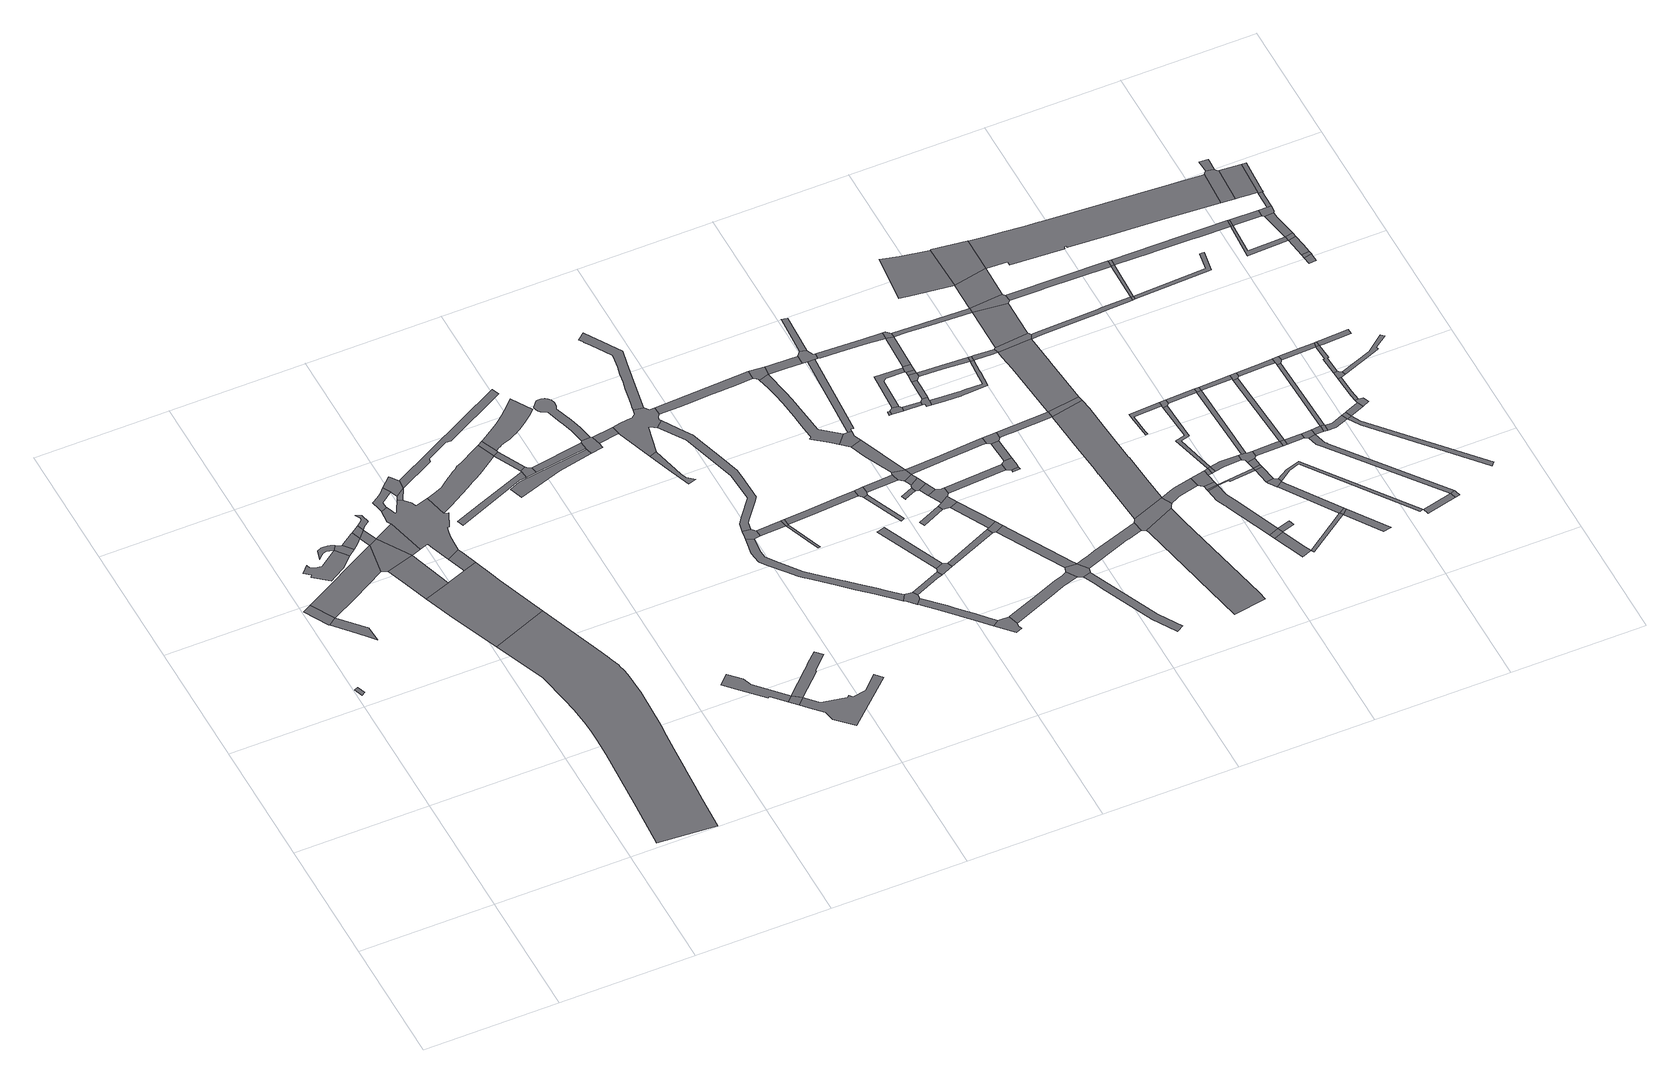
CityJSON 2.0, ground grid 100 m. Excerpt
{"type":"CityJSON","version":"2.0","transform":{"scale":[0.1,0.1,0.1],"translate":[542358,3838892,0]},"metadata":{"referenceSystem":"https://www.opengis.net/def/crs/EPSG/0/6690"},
"CityObjects":{
"road1":{"type":"Road","geometry":[{"type":"MultiSurface","lod":"1","boundaries":[[[0,1,2,3]]]}]},
"road2":{"type":"Road","geometry":[{"type":"MultiSurface","lod":"1","boundaries":[[[4,5,6,7,8]]]}]},
"road3":{"type":"Road","attributes":{"RoadStructureAttribute.sectionType":"1"},"geometry":[{"type":"MultiSurface","lod":"1","boundaries":[[[9,10,11,12,13,8,7]]]}]},
"road4":{"type":"Road","attributes":{"RoadStructureAttribute.sectionType":"1"},"geometry":[{"type":"MultiSurface","lod":"1","boundaries":[[[14,4,8,15,16,17]]]}]},
"road5":{"type":"Road","geometry":[{"type":"MultiSurface","lod":"1","boundaries":[[[18,19,20,21,22,23,24,25,26,27,28,29,30]]]}]},
"road6":{"type":"Road","geometry":[{"type":"MultiSurface","lod":"1","boundaries":[[[31,32,33,34,35,36,37,38,39,40,18,41]]]}]},
"road7":{"type":"Road","geometry":[{"type":"MultiSurface","lod":"1","boundaries":[[[42,41,18,30,43,44]]]}]},
"road8":{"type":"Road","geometry":[{"type":"MultiSurface","lod":"1","boundaries":[[[45,46,44,43,47,48,49]]]}]},
"road9":{"type":"Road","geometry":[{"type":"MultiSurface","lod":"1","boundaries":[[[50,45,49,51]]]}]},
"road10":{"type":"Road","attributes":{"function":"1","RoadStructureAttribute.sectionType":"7"},"geometry":[{"type":"MultiSurface","lod":"1","boundaries":[[[52,51,49,14,53]]]}]},
"road11":{"type":"Road","attributes":{"function":"1"},"geometry":[{"type":"MultiSurface","lod":"1","boundaries":[[[54,55,56,57,58]]]}]},
"road12":{"type":"Road","geometry":[{"type":"MultiSurface","lod":"1","boundaries":[[[59,60,61,62,63,64,65,66,67,68,69,70,71,72,73,74,75,76,77,78,79,80,81,82,83,84,85,86,87,88,89,90,91]]]}]},
"road13":{"type":"Road","geometry":[{"type":"MultiSurface","lod":"1","boundaries":[[[53,14,17,55,54]]]}]},
"road14":{"type":"Road","geometry":[{"type":"MultiSurface","lod":"1","boundaries":[[[92,93,94,95,96,97,98,99,50,51]]]}]},
"road15":{"type":"Road","attributes":{"RoadStructureAttribute.sectionType":"1"},"geometry":[{"type":"MultiSurface","lod":"1","boundaries":[[[100,101,102,103,53,54,104]]]}]},
"road16":{"type":"Road","geometry":[{"type":"MultiSurface","lod":"1","boundaries":[[[105,106,107,108,58,57,109,110,79,78]]]}]},
"road17":{"type":"Road","attributes":{"RoadStructureAttribute.sectionType":"1"},"geometry":[{"type":"MultiSurface","lod":"1","boundaries":[[[111,112,113,114,115,116,117,118,119,120,121,122]]]}]},
"road18":{"type":"Road","geometry":[{"type":"MultiSurface","lod":"1","boundaries":[[[123,124,125,126,108,107]]]}]},
"road19":{"type":"Road","geometry":[{"type":"MultiSurface","lod":"1","boundaries":[[[127,128,129,130,131,132,133,118,117,134,135,136,137,100,104,138,139,140,125,124,141,142,143,144,145,146,147,148,149,150,151,152,153,154]]]}]},
"road20":{"type":"Road","geometry":[{"type":"MultiSurface","lod":"1","boundaries":[[[155,156,157,127,154]]]}]},
"road21":{"type":"Road","geometry":[{"type":"MultiSurface","lod":"1","boundaries":[[[158,159,160,111,122,161,157,156,162]]]}]},
"road22":{"type":"Road","attributes":{"function":"1"},"geometry":[{"type":"MultiSurface","lod":"1","boundaries":[[[163,164,165,166,167,168,169,170,171,172,173,174,175,176,177,151,150,178,179,180,181,182,183,184,185,186,187,188,189]]]}]},
"road23":{"type":"Road","attributes":{"RoadStructureAttribute.sectionType":"1"},"geometry":[{"type":"MultiSurface","lod":"1","boundaries":[[[190,191,192,193,194,195,196]]]}]},
"road24":{"type":"Road","geometry":[{"type":"MultiSurface","lod":"1","boundaries":[[[197,198,199,200,201,202,203,204,205]]]}]},
"road25":{"type":"Road","attributes":{"RoadStructureAttribute.sectionType":"1"},"geometry":[{"type":"MultiSurface","lod":"1","boundaries":[[[206,162,156,207,208,209,210,211]]]}]},
"road26":{"type":"Road","geometry":[{"type":"MultiSurface","lod":"1","boundaries":[[[205,204,212,213]]]}]},
"road27":{"type":"Road","geometry":[{"type":"MultiSurface","lod":"1","boundaries":[[[214,163,189,215,216]]]}]},
"road28":{"type":"Road","attributes":{"RoadStructureAttribute.sectionType":"1"},"geometry":[{"type":"MultiSurface","lod":"1","boundaries":[[[215,189,217,218]]]}]},
"road29":{"type":"Road","geometry":[{"type":"MultiSurface","lod":"1","boundaries":[[[219,220,218,217,190,196,221,222]]]}]},
"road30":{"type":"Road","geometry":[{"type":"MultiSurface","lod":"1","boundaries":[[[223,224,225,226,227,228]]]}]},
"road31":{"type":"Road","geometry":[{"type":"MultiSurface","lod":"1","boundaries":[[[229,230,231,232,233,234,235,236,205,213]]]}]},
"road32":{"type":"Road","geometry":[{"type":"MultiSurface","lod":"1","boundaries":[[[237,238,239,240,241,242,243,244,245,246,247,248,249,250,251,213,212]]]}]},
"road33":{"type":"Road","geometry":[{"type":"MultiSurface","lod":"1","boundaries":[[[252,253,254,255,256,257,258,259,214,216,260,261,262,263,264,265,266,267,268,269,270,271,272,273,274,275,276,277]]]}]},
"road34":{"type":"Road","attributes":{"RoadStructureAttribute.sectionType":"1"},"geometry":[{"type":"MultiSurface","lod":"1","boundaries":[[[278,222,221,279]]]}]},
"road35":{"type":"Road","geometry":[{"type":"MultiSurface","lod":"1","boundaries":[[[280,281,278,279,223,228,282,283,284]]]}]},
"road36":{"type":"Road","attributes":{"RoadStructureAttribute.sectionType":"1"},"geometry":[{"type":"MultiSurface","lod":"1","boundaries":[[[285,286,287,288,289,290,291,292,293,294,295,296,297,298,299,300,301,302,303,304,305,281,280]]]}]},
"road37":{"type":"Road","attributes":{"RoadStructureAttribute.sectionType":"1"},"geometry":[{"type":"MultiSurface","lod":"1","boundaries":[[[306,284,283,307]]]}]},
"road38":{"type":"Road","geometry":[{"type":"MultiSurface","lod":"1","boundaries":[[[308,309,310,311,312,313,314,315]]]}]},
"road39":{"type":"Road","attributes":{"RoadStructureAttribute.sectionType":"1"},"geometry":[{"type":"MultiSurface","lod":"1","boundaries":[[[316,317,318,319,320,321,322]]]}]},
"road40":{"type":"Road","geometry":[{"type":"MultiSurface","lod":"1","boundaries":[[[323,324,325,326,327,328,306,307,322,321,329,330,331,332,333,334,335,336,337,338,339,340,341,342]]]}]},
"road41":{"type":"Road","attributes":{"RoadStructureAttribute.sectionType":"1"},"geometry":[{"type":"MultiSurface","lod":"1","boundaries":[[[343,314,313,344,345]]]}]},
"road42":{"type":"Road","attributes":{"RoadStructureAttribute.sectionType":"1"},"geometry":[{"type":"MultiSurface","lod":"1","boundaries":[[[311,346,347,348,349,350,351,352,353,354,355,356,357,358,359,360,361,362,363,364,365,366,367,368,312]]]}]},
"road43":{"type":"Road","attributes":{"RoadStructureAttribute.sectionType":"1"},"geometry":[{"type":"MultiSurface","lod":"1","boundaries":[[[369,370,371,372,373,374,375,376,377,378,332,331,379,380,381,382,383,384,308,315]]]}]},
"road44":{"type":"Road","geometry":[{"type":"MultiSurface","lod":"1","boundaries":[[[385,343,345,386,387]]]}]},
"road45":{"type":"Road","attributes":{"RoadStructureAttribute.sectionType":"1"},"geometry":[{"type":"MultiSurface","lod":"1","boundaries":[[[388,389,390,391,387,386]]]}]},
"road46":{"type":"Road","attributes":{"RoadStructureAttribute.sectionType":"1"},"geometry":[{"type":"MultiSurface","lod":"1","boundaries":[[[392,393,394,395,396,397,398,399,400,401,402,403,404,405,406,407,408,409,410,411,412,413,414,323,342]]]}]},
"road47":{"type":"Road","geometry":[{"type":"MultiSurface","lod":"1","boundaries":[[[357,356,415,416,417,418,419]]]}]},
"road48":{"type":"Road","attributes":{"RoadStructureAttribute.sectionType":"1"},"geometry":[{"type":"MultiSurface","lod":"1","boundaries":[[[420,421,422,385,387,423,424,425,426]]]}]},
"road49":{"type":"Road","attributes":{"RoadStructureAttribute.sectionType":"1"},"geometry":[{"type":"MultiSurface","lod":"1","boundaries":[[[427,428,429,430,431,417,416,432,433,434,435,436,437,438]]]}]},
"road50":{"type":"Road","attributes":{"RoadStructureAttribute.sectionType":"1"},"geometry":[{"type":"MultiSurface","lod":"1","boundaries":[[[439,419,418,440,441]]]}]},
"road51":{"type":"Road","attributes":{"RoadStructureAttribute.sectionType":"1"},"geometry":[{"type":"MultiSurface","lod":"1","boundaries":[[[442,443,444,445,338,337,446,447,448,449,450,451,452,453,454]]]}]},
"road52":{"type":"Road","geometry":[{"type":"MultiSurface","lod":"1","boundaries":[[[455,438,437,456,457,458,459,460]]]}]},
"road53":{"type":"Road","attributes":{"RoadStructureAttribute.sectionType":"1"},"geometry":[{"type":"MultiSurface","lod":"1","boundaries":[[[461,462,463,464,465,466]]]}]},
"road54":{"type":"Road","geometry":[{"type":"MultiSurface","lod":"1","boundaries":[[[466,465,467,439,441,468,469]]]}]},
"road55":{"type":"Road","geometry":[{"type":"MultiSurface","lod":"1","boundaries":[[[470,420,426,471,472,473,474,475,476]]]}]},
"road56":{"type":"Road","attributes":{"RoadStructureAttribute.sectionType":"1"},"geometry":[{"type":"MultiSurface","lod":"1","boundaries":[[[477,478,479,480,474,473]]]}]},
"road57":{"type":"Road","attributes":{"RoadStructureAttribute.sectionType":"1"},"geometry":[{"type":"MultiSurface","lod":"1","boundaries":[[[481,482,470,476,483,484,485]]]}]},
"road58":{"type":"Road","attributes":{"RoadStructureAttribute.sectionType":"1"},"geometry":[{"type":"MultiSurface","lod":"1","boundaries":[[[486,469,468,487]]]}]},
"road59":{"type":"Road","geometry":[{"type":"MultiSurface","lod":"1","boundaries":[[[488,489,490,491]]]}]},
"road60":{"type":"Road","attributes":{"RoadStructureAttribute.sectionType":"1"},"geometry":[{"type":"MultiSurface","lod":"1","boundaries":[[[492,493,494,495,496,497,498,499,500,501,502,503,504,505,506,507,508,509,510]]]}]},
"road61":{"type":"Road","geometry":[{"type":"MultiSurface","lod":"1","boundaries":[[[511,512,513,514,515,516,517]]]}]},
"road62":{"type":"Road","geometry":[{"type":"MultiSurface","lod":"1","boundaries":[[[518,442,454,519,520,497,496,521]]]}]},
"road63":{"type":"Road","attributes":{"RoadStructureAttribute.sectionType":"1"},"geometry":[{"type":"MultiSurface","lod":"1","boundaries":[[[522,523,524,525,526,527,528,460,459,529,530,531,532]]]}]},
"road64":{"type":"Road","geometry":[{"type":"MultiSurface","lod":"1","boundaries":[[[533,510,509,534,535,536,537,538,539]]]}]},
"road65":{"type":"Road","attributes":{"RoadStructureAttribute.sectionType":"1"},"geometry":[{"type":"MultiSurface","lod":"1","boundaries":[[[535,534,540,541,542]]]}]},
"road66":{"type":"Road","geometry":[{"type":"MultiSurface","lod":"1","boundaries":[[[541,543,481,485,544,545,546,547,542]]]}]},
"road67":{"type":"Road","attributes":{"RoadStructureAttribute.sectionType":"1"},"geometry":[{"type":"MultiSurface","lod":"1","boundaries":[[[547,546,548,549]]]}]},
"road68":{"type":"Road","geometry":[{"type":"MultiSurface","lod":"1","boundaries":[[[549,548,550,511,517,551,552,553,554]]]}]},
"road69":{"type":"Road","attributes":{"RoadStructureAttribute.sectionType":"1"},"geometry":[{"type":"MultiSurface","lod":"1","boundaries":[[[554,553,555,556]]]}]},
"road70":{"type":"Road","geometry":[{"type":"MultiSurface","lod":"1","boundaries":[[[557,558,488,491,559,560]]]}]},
"road71":{"type":"Road","geometry":[{"type":"MultiSurface","lod":"1","boundaries":[[[561,556,555,562,558,557,563,564,565,566]]]}]},
"road72":{"type":"Road","attributes":{"RoadStructureAttribute.sectionType":"1"},"geometry":[{"type":"MultiSurface","lod":"1","boundaries":[[[567,568,521,496,569,570,571]]]}]},
"road73":{"type":"Road","attributes":{"RoadStructureAttribute.sectionType":"1"},"geometry":[{"type":"MultiSurface","lod":"1","boundaries":[[[560,559,572,573]]]}]},
"road74":{"type":"Road","geometry":[{"type":"MultiSurface","lod":"1","boundaries":[[[573,572,486,487,574,575]]]}]},
"road75":{"type":"Road","attributes":{"RoadStructureAttribute.sectionType":"1"},"geometry":[{"type":"MultiSurface","lod":"1","boundaries":[[[576,577,578,539,538,579,580,581,582,583]]]}]},
"road76":{"type":"Road","attributes":{"RoadStructureAttribute.sectionType":"1"},"geometry":[{"type":"MultiSurface","lod":"1","boundaries":[[[584,585,586,575,574,587,588,589]]]}]},
"road77":{"type":"Road","geometry":[{"type":"MultiSurface","lod":"1","boundaries":[[[590,571,570,591,576,583,592,593,594,595,596,597]]]}]},
"road78":{"type":"Road","geometry":[{"type":"MultiSurface","lod":"1","boundaries":[[[588,598,522,532,599,600,601,602,603,604,589]]]}]},
"road79":{"type":"Road","geometry":[{"type":"MultiSurface","lod":"1","boundaries":[[[605,606,607,608]]]}]},
"road80":{"type":"Road","attributes":{"RoadStructureAttribute.sectionType":"1"},"geometry":[{"type":"MultiSurface","lod":"1","boundaries":[[[609,610,611,612,590,597]]]}]},
"road81":{"type":"Road","attributes":{"RoadStructureAttribute.sectionType":"1"},"geometry":[{"type":"MultiSurface","lod":"1","boundaries":[[[613,614,615,616,617,542,547,618,619,620,621,622]]]}]},
"road82":{"type":"Road","attributes":{"RoadStructureAttribute.sectionType":"1"},"geometry":[{"type":"MultiSurface","lod":"1","boundaries":[[[623,566,565,624]]]}]},
"road83":{"type":"Road","attributes":{"RoadStructureAttribute.sectionType":"1"},"geometry":[{"type":"MultiSurface","lod":"1","boundaries":[[[625,626,600,599,627,628,629,630,631,632]]]}]},
"road84":{"type":"Road","geometry":[{"type":"MultiSurface","lod":"1","boundaries":[[[633,608,607,634,635,636]]]}]},
"road85":{"type":"Road","attributes":{"RoadStructureAttribute.sectionType":"1"},"geometry":[{"type":"MultiSurface","lod":"1","boundaries":[[[635,634,637,638]]]}]},
"road86":{"type":"Road","attributes":{"RoadStructureAttribute.sectionType":"1"},"geometry":[{"type":"MultiSurface","lod":"1","boundaries":[[[639,633,636,640,641,642,643]]]}]},
"road87":{"type":"Road","attributes":{"RoadStructureAttribute.sectionType":"1"},"geometry":[{"type":"MultiSurface","lod":"1","boundaries":[[[644,645,593,592,646,647,648,649,650,651]]]}]},
"road88":{"type":"Road","geometry":[{"type":"MultiSurface","lod":"1","boundaries":[[[652,638,637,653,654,655,656,657,658]]]}]},
"road89":{"type":"Road","attributes":{"RoadStructureAttribute.sectionType":"1"},"geometry":[{"type":"MultiSurface","lod":"1","boundaries":[[[659,660,661,662,589,604,663,664,665,666,667,668]]]}]},
"road90":{"type":"Road","geometry":[{"type":"MultiSurface","lod":"1","boundaries":[[[669,670,671,623,624,672,673,674]]]}]},
"road91":{"type":"Road","geometry":[{"type":"MultiSurface","lod":"1","boundaries":[[[675,676,674,673]]]}]},
"road92":{"type":"Road","attributes":{"RoadStructureAttribute.sectionType":"1"},"geometry":[{"type":"MultiSurface","lod":"1","boundaries":[[[677,678,652,658,679,680,681]]]}]},
"road93":{"type":"Road","attributes":{"RoadStructureAttribute.sectionType":"1"},"geometry":[{"type":"MultiSurface","lod":"1","boundaries":[[[682,683,671,670]]]}]},
"road94":{"type":"Road","geometry":[{"type":"MultiSurface","lod":"1","boundaries":[[[684,677,681,685,686,687,688]]]}]},
"road95":{"type":"Road","geometry":[{"type":"MultiSurface","lod":"1","boundaries":[[[689,690,613,622,683,682,691]]]}]},
"road96":{"type":"Road","attributes":{"RoadStructureAttribute.sectionType":"1"},"geometry":[{"type":"MultiSurface","lod":"1","boundaries":[[[692,684,688,693]]]}]},
"road97":{"type":"Road","geometry":[{"type":"MultiSurface","lod":"1","boundaries":[[[694,643,642,692,693,695,696]]]}]},
"road98":{"type":"Road","attributes":{"RoadStructureAttribute.sectionType":"1"},"geometry":[{"type":"MultiSurface","lod":"1","boundaries":[[[650,697,694,696,698]]]}]},
"road99":{"type":"Road","geometry":[{"type":"MultiSurface","lod":"1","boundaries":[[[699,651,650,698,700,701]]]}]},
"road100":{"type":"Road","attributes":{"RoadStructureAttribute.sectionType":"1"},"geometry":[{"type":"MultiSurface","lod":"1","boundaries":[[[702,703,704,705,706,707,708,709,657,656,710,711,712,713,714,715,716,717,718]]]}]},
"road101":{"type":"Road","attributes":{"RoadStructureAttribute.sectionType":"1"},"geometry":[{"type":"MultiSurface","lod":"1","boundaries":[[[719,720,688,687,721,722,702,723]]]}]},
"road102":{"type":"Road","attributes":{"RoadStructureAttribute.sectionType":"1"},"geometry":[{"type":"MultiSurface","lod":"1","boundaries":[[[724,725,689,691,726,727,728,729,730,731]]]}]},
"road103":{"type":"Road","attributes":{"RoadStructureAttribute.sectionType":"1"},"geometry":[{"type":"MultiSurface","lod":"1","boundaries":[[[732,733,734,735,736,737,738,739,740,741]]]}]},
"road104":{"type":"Road","geometry":[{"type":"MultiSurface","lod":"1","boundaries":[[[742,743,744,659,668,745,735,734,746,747]]]}]},
"road105":{"type":"Road","geometry":[{"type":"MultiSurface","lod":"1","boundaries":[[[723,702,718,748]]]}]},
"road106":{"type":"Road","attributes":{"RoadStructureAttribute.sectionType":"1"},"geometry":[{"type":"MultiSurface","lod":"1","boundaries":[[[749,750,701,700,751,752,753,754,755,756,757]]]}]},
"road107":{"type":"Road","attributes":{"RoadStructureAttribute.sectionType":"1"},"geometry":[{"type":"MultiSurface","lod":"1","boundaries":[[[758,759,760,761,762,763,764,765,766,731,767,768,769,770,743,742]]]}]},
"road108":{"type":"Road","attributes":{"RoadStructureAttribute.sectionType":"1"},"geometry":[{"type":"MultiSurface","lod":"1","boundaries":[[[771,772,748,718,773,774,775,776,777,778]]]}]},
"road109":{"type":"Road","geometry":[{"type":"MultiSurface","lod":"1","boundaries":[[[779,724,731,766]]]}]},
"road110":{"type":"Road","attributes":{"RoadStructureAttribute.sectionType":"1"},"geometry":[{"type":"MultiSurface","lod":"1","boundaries":[[[780,781,782,742,747,783,784,785,786,787]]]}]},
"road111":{"type":"Road","attributes":{"RoadStructureAttribute.sectionType":"1"},"geometry":[{"type":"MultiSurface","lod":"1","boundaries":[[[788,789,790,791,777,792,793,794,724,779]]]}]},
"road112":{"type":"Road","attributes":{"function":"1","RoadStructureAttribute.sectionType":"1"},"geometry":[{"type":"MultiSurface","lod":"1","boundaries":[[[795,796,797,798,799,800]]]}]},
"road113":{"type":"Road","geometry":[{"type":"MultiSurface","lod":"1","boundaries":[[[801,802,803,804,805,778,777,791,806]]]}]},
"road114":{"type":"Road","attributes":{"RoadStructureAttribute.sectionType":"1"},"geometry":[{"type":"MultiSurface","lod":"1","boundaries":[[[756,807,808,809,803,802,810,811,812]]]}]},
"road115":{"type":"Road","geometry":[{"type":"MultiSurface","lod":"1","boundaries":[[[813,814,815,816]]]}]},
"road116":{"type":"Road","geometry":[{"type":"MultiSurface","lod":"1","boundaries":[[[817,780,787,818,819,820,821]]]}]},
"road117":{"type":"Road","attributes":{"RoadStructureAttribute.sectionType":"1"},"geometry":[{"type":"MultiSurface","lod":"1","boundaries":[[[822,819,818,823,814,813]]]}]},
"road118":{"type":"Road","attributes":{"RoadStructureAttribute.sectionType":"1"},"geometry":[{"type":"MultiSurface","lod":"1","boundaries":[[[824,825,826,827,828,829,816,815,830,831,832,833,834,835]]]}]},
"road119":{"type":"Road","geometry":[{"type":"MultiSurface","lod":"1","boundaries":[[[835,834,836,837]]]}]},
"road120":{"type":"Road","geometry":[{"type":"MultiSurface","lod":"1","boundaries":[[[838,757,756,812,839,840]]]}]},
"road121":{"type":"Road","attributes":{"RoadStructureAttribute.sectionType":"1"},"geometry":[{"type":"MultiSurface","lod":"1","boundaries":[[[841,842,843,837,836,844,845,846,847]]]}]},
"road122":{"type":"Road","attributes":{"RoadStructureAttribute.sectionType":"1"},"geometry":[{"type":"MultiSurface","lod":"1","boundaries":[[[848,799,757,838]]]}]},
"road123":{"type":"Road","attributes":{"RoadStructureAttribute.sectionType":"1"},"geometry":[{"type":"MultiSurface","lod":"1","boundaries":[[[849,850,817,821,851,852]]]}]},
"road124":{"type":"Road","geometry":[{"type":"MultiSurface","lod":"1","boundaries":[[[853,849,852,854]]]}]},
"road125":{"type":"Road","geometry":[{"type":"MultiSurface","lod":"1","boundaries":[[[855,856,835,837]]]}]},
"road126":{"type":"Road","attributes":{"RoadStructureAttribute.sectionType":"1"},"geometry":[{"type":"MultiSurface","lod":"1","boundaries":[[[857,858,859,860,861,862,863,864,865]]]}]},
"road127":{"type":"Road","geometry":[{"type":"MultiSurface","lod":"1","boundaries":[[[866,867,800,799,848,868]]]}]},
"road128":{"type":"Road","attributes":{"RoadStructureAttribute.sectionType":"1"},"geometry":[{"type":"MultiSurface","lod":"1","boundaries":[[[869,870,871,872,873,874,849,853]]]}]},
"road129":{"type":"Road","attributes":{"RoadStructureAttribute.sectionType":"1"},"geometry":[{"type":"MultiSurface","lod":"1","boundaries":[[[875,813,816,876,877,878]]]}]},
"road130":{"type":"Road","attributes":{"RoadStructureAttribute.sectionType":"1"},"geometry":[{"type":"MultiSurface","lod":"1","boundaries":[[[879,853,854,880,881,882]]]}]},
"road131":{"type":"Road","geometry":[{"type":"MultiSurface","lod":"1","boundaries":[[[883,857,865,884,885,872,871,886,887,888]]]}]},
"road132":{"type":"Road","attributes":{"RoadStructureAttribute.sectionType":"1"},"geometry":[{"type":"MultiSurface","lod":"1","boundaries":[[[889,847,890,891]]]}]},
"road133":{"type":"Road","attributes":{"RoadStructureAttribute.sectionType":"1"},"geometry":[{"type":"MultiSurface","lod":"1","boundaries":[[[892,878,893,894,895]]]}]},
"road134":{"type":"Road","geometry":[{"type":"MultiSurface","lod":"1","boundaries":[[[896,895,894,897,898,899,900,901]]]}]},
"road135":{"type":"Road","geometry":[{"type":"MultiSurface","lod":"1","boundaries":[[[902,875,878,892]]]}]},
"road136":{"type":"Road","attributes":{"RoadStructureAttribute.sectionType":"1"},"geometry":[{"type":"MultiSurface","lod":"1","boundaries":[[[903,904,905,875,902]]]}]},
"road137":{"type":"Road","geometry":[{"type":"MultiSurface","lod":"1","boundaries":[[[906,882,881,907,904,903,908,909,910,911,912]]]}]},
"road138":{"type":"Road","attributes":{"RoadStructureAttribute.sectionType":"1"},"geometry":[{"type":"MultiSurface","lod":"1","boundaries":[[[913,914,915,916,806,791,917,918,919,920,921,922,923]]]}]},
"road139":{"type":"Road","attributes":{"RoadStructureAttribute.sectionType":"1"},"geometry":[{"type":"MultiSurface","lod":"1","boundaries":[[[924,883,888,925]]]}]},
"road140":{"type":"Road","attributes":{"RoadStructureAttribute.sectionType":"1"},"geometry":[{"type":"MultiSurface","lod":"1","boundaries":[[[926,927,928,899,898,929,930,889,931]]]}]},
"road141":{"type":"Road","attributes":{"RoadStructureAttribute.sectionType":"1"},"geometry":[{"type":"MultiSurface","lod":"1","boundaries":[[[932,925,912,911]]]}]},
"road142":{"type":"Road","geometry":[{"type":"MultiSurface","lod":"1","boundaries":[[[931,889,891,933]]]}]},
"road143":{"type":"Road","attributes":{"RoadStructureAttribute.sectionType":"1"},"geometry":[{"type":"MultiSurface","lod":"1","boundaries":[[[934,909,908,935,936]]]}]},
"road144":{"type":"Road","attributes":{"RoadStructureAttribute.sectionType":"1"},"geometry":[{"type":"MultiSurface","lod":"1","boundaries":[[[937,938,939,940,840,839,941,942,943,944,945,946]]]}]},
"road145":{"type":"Road","geometry":[{"type":"MultiSurface","lod":"1","boundaries":[[[947,924,925,932]]]}]},
"road146":{"type":"Road","attributes":{"RoadStructureAttribute.sectionType":"1"},"geometry":[{"type":"MultiSurface","lod":"1","boundaries":[[[933,891,948,949,950,951]]]}]},
"road147":{"type":"Road","geometry":[{"type":"MultiSurface","lod":"1","boundaries":[[[936,935,952,953]]]}]},
"road148":{"type":"Road","attributes":{"RoadStructureAttribute.sectionType":"1"},"geometry":[{"type":"MultiSurface","lod":"1","boundaries":[[[954,955,901,900,956,957,958,959]]]}]},
"road149":{"type":"Road","attributes":{"RoadStructureAttribute.sectionType":"1"},"geometry":[{"type":"MultiSurface","lod":"1","boundaries":[[[960,947,932,961]]]}]},
"road150":{"type":"Road","attributes":{"RoadStructureAttribute.sectionType":"1"},"geometry":[{"type":"MultiSurface","lod":"1","boundaries":[[[962,963,964,965,953,952,966]]]}]},
"road151":{"type":"Road","attributes":{"RoadStructureAttribute.sectionType":"1"},"geometry":[{"type":"MultiSurface","lod":"1","boundaries":[[[967,968,936,953]]]}]},
"road152":{"type":"Road","geometry":[{"type":"MultiSurface","lod":"1","boundaries":[[[913,923,969,970]]]}]},
"road153":{"type":"Road","geometry":[{"type":"MultiSurface","lod":"1","boundaries":[[[971,960,961,968,967,972,973,974]]]}]},
"road154":{"type":"Road","geometry":[{"type":"MultiSurface","lod":"1","boundaries":[[[975,976,962,966,977,978]]]}]},
"road155":{"type":"Road","attributes":{"RoadStructureAttribute.sectionType":"1"},"geometry":[{"type":"MultiSurface","lod":"1","boundaries":[[[979,945,913,970]]]}]},
"road156":{"type":"Road","attributes":{"RoadStructureAttribute.sectionType":"1"},"geometry":[{"type":"MultiSurface","lod":"1","boundaries":[[[980,975,978,981]]]}]},
"road157":{"type":"Road","geometry":[{"type":"MultiSurface","lod":"1","boundaries":[[[946,945,979,982]]]}]},
"road158":{"type":"Road","geometry":[{"type":"MultiSurface","lod":"1","boundaries":[[[980,981,983,984,985]]]}]},
"road159":{"type":"Road","attributes":{"RoadStructureAttribute.sectionType":"1"},"geometry":[{"type":"MultiSurface","lod":"1","boundaries":[[[986,987,971,974,988,989]]]}]},
"road160":{"type":"Road","attributes":{"RoadStructureAttribute.sectionType":"1"},"geometry":[{"type":"MultiSurface","lod":"1","boundaries":[[[990,991,992,978,977,993,994,995,996,997]]]}]},
"road161":{"type":"Road","attributes":{"RoadStructureAttribute.sectionType":"1"},"geometry":[{"type":"MultiSurface","lod":"1","boundaries":[[[998,999,980,985]]]}]},
"road162":{"type":"Road","attributes":{"RoadStructureAttribute.sectionType":"1"},"geometry":[{"type":"MultiSurface","lod":"1","boundaries":[[[1000,1001,984,983,1002,1003]]]}]},
"road163":{"type":"Road","attributes":{"RoadStructureAttribute.sectionType":"1"},"geometry":[{"type":"MultiSurface","lod":"1","boundaries":[[[996,1004,1005,1006,1007]]]}]},
"road164":{"type":"Road","geometry":[{"type":"MultiSurface","lod":"1","boundaries":[[[1008,1009,1010,1011,1012,1013,1014,1015,1016,868,848,1017,1018,1019,1020,1021,1022,1023,1024,1025,1026,1027,1028,1029]]]}]},
"road165":{"type":"Road","attributes":{"RoadStructureAttribute.sectionType":"1"},"geometry":[{"type":"MultiSurface","lod":"1","boundaries":[[[1030,1031,1032,1033,1034,1035,970,969]]]}]},
"road166":{"type":"Road","geometry":[{"type":"MultiSurface","lod":"1","boundaries":[[[1036,1000,1003,1037,1038]]]}]},
"road167":{"type":"Road","geometry":[{"type":"MultiSurface","lod":"1","boundaries":[[[1039,986,989,1040,999,998,1041,1042,1043]]]}]},
"road168":{"type":"Road","geometry":[{"type":"MultiSurface","lod":"1","boundaries":[[[997,996,1007,1044,1045]]]}]},
"road169":{"type":"Road","attributes":{"RoadStructureAttribute.sectionType":"1"},"geometry":[{"type":"MultiSurface","lod":"1","boundaries":[[[1046,1047,1048,1036,1038,1049,1050]]]}]},
"road170":{"type":"Road","attributes":{"RoadStructureAttribute.sectionType":"1"},"geometry":[{"type":"MultiSurface","lod":"1","boundaries":[[[1051,1052,1053,1054,1039,1043,1055,1056,1057,1058]]]}]},
"road171":{"type":"Road","geometry":[{"type":"MultiSurface","lod":"1","boundaries":[[[1059,1060,1046,1050,1061,1062]]]}]},
"road172":{"type":"Road","attributes":{"RoadStructureAttribute.sectionType":"1"},"geometry":[{"type":"MultiSurface","lod":"1","boundaries":[[[1063,1064,1065,1066,1067,1068,1060,1059]]]}]},
"road173":{"type":"Road","attributes":{"RoadStructureAttribute.sectionType":"1"},"geometry":[{"type":"MultiSurface","lod":"1","boundaries":[[[982,979,1069,1070,1071,1072,1073,1074,1075,1076]]]}]},
"road174":{"type":"Road","attributes":{"RoadStructureAttribute.sectionType":"1"},"geometry":[{"type":"MultiSurface","lod":"1","boundaries":[[[1077,1038,1037,1078,1079,1080,1081]]]}]},
"road175":{"type":"Road","geometry":[{"type":"MultiSurface","lod":"1","boundaries":[[[1082,1083,1084,1085,1066,1065,1086,1087]]]}]},
"road176":{"type":"Road","attributes":{"RoadStructureAttribute.sectionType":"1"},"geometry":[{"type":"MultiSurface","lod":"1","boundaries":[[[1088,1089,1090,1058,1091,1092,1085,1084]]]}]},
"road177":{"type":"Road","geometry":[{"type":"MultiSurface","lod":"1","boundaries":[[[1093,1051,1058,1090]]]}]},
"road178":{"type":"Road","attributes":{"RoadStructureAttribute.sectionType":"1"},"geometry":[{"type":"MultiSurface","lod":"1","boundaries":[[[1094,1095,1093,1090,1096,1097]]]}]},
"road179":{"type":"Road","attributes":{"RoadStructureAttribute.sectionType":"1"},"geometry":[{"type":"MultiSurface","lod":"1","boundaries":[[[1098,1099,1087,1086,1100,1101,1102,1103,1104,1105]]]}]},
"road180":{"type":"Road","geometry":[{"type":"MultiSurface","lod":"1","boundaries":[[[1076,1075,1106,1107]]]}]},
"road181":{"type":"Road","attributes":{"RoadStructureAttribute.sectionType":"1"},"geometry":[{"type":"MultiSurface","lod":"1","boundaries":[[[1075,1108,1109,1110,1111,1112,1113,1106]]]}]},
"road182":{"type":"Road","attributes":{"RoadStructureAttribute.sectionType":"1"},"geometry":[{"type":"MultiSurface","lod":"1","boundaries":[[[1107,1106,1114,1115,1116,1117]]]}]},
"road183":{"type":"Road","attributes":{"RoadStructureAttribute.sectionType":"1"},"geometry":[{"type":"MultiSurface","lod":"1","boundaries":[[[1118,1119,1120,1121,1122,1123,1124]]]}]},
"road184":{"type":"Road","geometry":[{"type":"MultiSurface","lod":"1","boundaries":[[[1125,1126,1029,1028,1127,1128,1129,1130]]]}]},
"road185":{"type":"Road","geometry":[{"type":"MultiSurface","lod":"1","boundaries":[[[1131,1132,1122,1121]]]}]},
"road186":{"type":"Road","attributes":{"RoadStructureAttribute.sectionType":"1"},"geometry":[{"type":"MultiSurface","lod":"1","boundaries":[[[1133,1134,1135,1132,1131]]]}]},
"road187":{"type":"Road","geometry":[{"type":"MultiSurface","lod":"1","boundaries":[[[1136,1112,1111,1135,1134]]]}]},
"road188":{"type":"Road","attributes":{"RoadStructureAttribute.sectionType":"1"},"geometry":[{"type":"MultiSurface","lod":"1","boundaries":[[[1137,1138,1139,1140,1112,1136]]]}]},
"road189":{"type":"Road","attributes":{"RoadStructureAttribute.sectionType":"1"},"geometry":[{"type":"MultiSurface","lod":"1","boundaries":[[[1141,1142,1143,1125,1130,1144,1145,1146]]]}]},
"road190":{"type":"Road","geometry":[{"type":"MultiSurface","lod":"1","boundaries":[[[1147,1117,1116,1139,1138,1148,1149,1150,1151]]]}]},
"road191":{"type":"Road","attributes":{"function":"1"},"geometry":[{"type":"MultiSurface","lod":"1","boundaries":[[[1152,1128,1127,1153,1154,1155,1156,1157]]]}]},
"road192":{"type":"Road","attributes":{"RoadStructureAttribute.sectionType":"1"},"geometry":[{"type":"MultiSurface","lod":"1","boundaries":[[[1158,1151,1150,1159]]]}]},
"road193":{"type":"Road","geometry":[{"type":"MultiSurface","lod":"1","boundaries":[[[1157,1156,1158,1159,1160,1161,1162,1163]]]}]}
},
"vertices":[
[60,2119,0],[38,2181,0],[9,2165,0],[32,2102,0],
[77,2993,0],[12,2958,0],[109,2779,0],[115,2773,0],[173,2816,0],
[217,2660,0],[294,2573,0],[343,2513,0],[335,2637,0],[254,2730,0],
[670,3316,0],[177,2818,0],[369,2919,0],[630,3064,0],
[437,3378,0],[303,3279,0],[255,3288,0],[233,3298,0],[220,3310,0],[212,3330,0],[160,3277,0],[206,3238,0],[192,3220,0],[301,3132,0],[337,3157,0],[424,3204,0],[508,3287,0],
[436,3428,0],[414,3432,0],[391,3435,0],[369,3434,0],[334,3419,0],[315,3344,0],[342,3372,0],[359,3384,0],[382,3390,0],[407,3387,0],[459,3415,0],
[492,3396,0],[559,3328,0],[504,3396,0],
[613,3468,0],[602,3462,0],[577,3343,0],[611,3373,0],[637,3403,0],
[672,3511,0],[690,3462,0],
[692,3455,0],[732,3350,0],
[883,3111,0],[678,3049,0],[732,2898,0],[796,2714,0],[990,2781,0],
[1666,401,0],[1674,538,0],[1676,568,0],[1677,596,0],[1688,766,0],[1696,899,0],[1700,960,0],[1704,1029,0],[1710,1143,0],[1712,1331,0],[1710,1437,0],[1704,1511,0],[1698,1563,0],[1690,1601,0],[1688,1615,0],[1666,1681,0],[1652,1719,0],[1635,1768,0],[1491,2163,0],[1448,2280,0],[1029,2114,0],[1184,1733,0],[1187,1714,0],[1226,1494,0],[1244,1376,0],[1260,1221,0],[1264,1143,0],[1265,1067,0],[1261,916,0],[1235,433,0],[1214,39,0],[1645,5,0],[1659,267,0],
[710,3484,0],[755,3518,0],[739,3587,0],[700,3603,0],[717,3578,0],[720,3565,0],[718,3553,0],[708,3538,0],
[880,3431,0],[861,3421,0],[817,3397,0],[741,3355,0],[955,3137,0],
[1310,2657,0],[1284,2733,0],[1236,2871,0],[1134,2835,0],[812,2670,0],[871,2509,0],
[975,3753,0],[943,3719,0],[901,3684,0],[855,3658,0],[869,3593,0],[871,3584,0],[875,3563,0],[919,3580,0],[917,3595,0],[917,3599,0],[913,3629,0],[1005,3695,0],
[1193,2992,0],[1181,3026,0],[1086,2976,0],[1130,2851,0],
[1013,3615,0],[1005,3600,0],[976,3541,0],[962,3511,0],[947,3507,0],[929,3554,0],[926,3561,0],[872,3530,0],[869,3498,0],[867,3466,0],[866,3460,0],[1020,3161,0],[1030,3133,0],[1036,3115,0],[1184,3098,0],[1185,3134,0],[1188,3161,0],[1189,3175,0],[1192,3195,0],[1196,3212,0],[1206,3245,0],[1217,3239,0],[1268,3357,0],[1239,3367,0],[1200,3540,0],[1104,3508,0],[1087,3545,0],[1045,3591,0],
[1046,3594,0],[1095,3691,0],[1026,3642,0],
[1088,3778,0],[1065,3809,0],[1052,3826,0],[1007,3689,0],[1100,3762,0],
[1713,3832,0],[1669,3806,0],[1548,3738,0],[1502,3720,0],[1487,3702,0],[1456,3686,0],[1432,3668,0],[1404,3648,0],[1364,3619,0],[1340,3598,0],[1325,3585,0],[1305,3577,0],[1278,3567,0],[1261,3561,0],[1223,3547,0],[1309,3407,0],[1426,3475,0],[1483,3510,0],[1505,3523,0],[1541,3545,0],[1569,3563,0],[1634,3606,0],[1667,3627,0],[1708,3656,0],[1728,3671,0],[1757,3695,0],[1765,3701,0],
[1867,3486,0],[1500,3345,0],[1291,3264,0],[1309,3214,0],[1629,3344,0],[1820,3422,0],[1873,3429,0],
[2403,1077,0],[2380,1144,0],[2294,1231,0],[2223,1157,0],[2292,1086,0],[2454,915,0],[2464,925,0],[2557,826,0],[2601,868,0],
[2019,4251,0],[1361,3833,0],[1366,3859,0],[1530,3946,0],[1568,3943,0],[2040,4195,0],
[2611,769,0],[2661,821,0],
[1751,3854,0],[1805,3722,0],[1800,3731,0],
[1867,3500,0],[1908,3520,0],
[1916,3504,0],[1913,3510,0],[1952,3441,0],[1945,3489,0],
[2347,3487,0],[1816,3409,0],[1733,3375,0],[1767,3275,0],[2101,3388,0],[2357,3440,0],
[2844,995,0],[2847,1007,0],[2876,1036,0],[2959,1116,0],[2910,1166,0],[2827,1086,0],[2818,1077,0],[2783,1043,0],
[2660,718,0],[2742,632,0],[2755,557,0],[2876,436,0],[3227,754,0],[3179,806,0],[3080,710,0],[3068,697,0],[2967,684,0],[2946,705,0],[2933,693,0],[2769,724,0],[2744,732,0],[2670,811,0],[2663,818,0],
[2086,4121,0],[2075,4109,0],[2006,4041,0],[1971,4010,0],[1916,3965,0],[1883,3940,0],[1812,3892,0],[1766,3863,0],[1802,3733,0],[1810,3738,0],[1826,3749,0],[1838,3756,0],[1856,3765,0],[1868,3770,0],[1893,3781,0],[1925,3792,0],[1941,3798,0],[1951,3803,0],[1970,3812,0],[1989,3822,0],[2001,3830,0],[2025,3845,0],[2042,3857,0],[2074,3880,0],[2147,3937,0],[2183,3972,0],
[2338,3554,0],[2345,3499,0],
[2417,3577,0],[2353,3572,0],[2451,3459,0],[2446,3502,0],[2428,3569,0],
[2396,3685,0],[2371,3774,0],[2324,3906,0],[2335,3932,0],[2337,3969,0],[2329,3996,0],[2312,4015,0],[2297,4026,0],[2275,4034,0],[2253,4035,0],[2235,4032,0],[2195,3984,0],[2195,3973,0],[2199,3962,0],[2206,3946,0],[2219,3930,0],[2232,3921,0],[2259,3906,0],[2298,3784,0],[2307,3759,0],[2331,3684,0],
[2589,3596,0],[2600,3525,0],
[2957,2366,0],[2950,2330,0],[2948,2314,0],[2943,2287,0],[2998,2270,0],[3045,2274,0],[3039,2327,0],[3012,2356,0],
[2757,3090,0],[2822,2911,0],[2883,2927,0],[2831,2972,0],[2812,3015,0],[2752,3266,0],[2700,3247,0],
[2781,3679,0],[2773,3637,0],[2767,3633,0],[2744,3618,0],[2714,3615,0],[2648,3606,0],[2802,3495,0],[2839,3476,0],[2858,3467,0],[2906,3511,0],[2897,3525,0],[2898,3530,0],[2902,3550,0],[2914,3561,0],[2921,3567,0],[2918,3636,0],[2877,3634,0],[2873,3640,0],[2854,3662,0],[2851,3666,0],
[3225,2340,0],[3231,2285,0],[3238,2286,0],
[2922,2156,0],[2932,2064,0],[2970,2014,0],[3058,1906,0],[3116,1833,0],[3148,1803,0],[3163,1788,0],[3304,1655,0],[3406,1558,0],[3502,1467,0],[3645,1332,0],[3676,1380,0],[3647,1407,0],[3583,1468,0],[3535,1512,0],[3441,1600,0],[3377,1661,0],[3348,1686,0],[3247,1781,0],[3160,1861,0],[3051,2006,0],[2989,2091,0],[2984,2142,0],
[3023,2417,0],[3046,2446,0],[3152,2577,0],[3176,2608,0],[3169,2820,0],[3166,2880,0],[3121,3033,0],[3101,3099,0],[3039,3304,0],[3006,3353,0],[2980,3278,0],[3106,2859,0],[3119,2624,0],[3004,2479,0],[2968,2432,0],[2964,2408,0],
[3254,2342,0],[3239,2283,0],[3258,2288,0],
[3308,2105,0],[3345,2009,0],[3353,2012,0],[3362,2015,0],
[2854,3686,0],[2906,3960,0],[2929,4086,0],[2949,4193,0],[2949,4195,0],[2898,4278,0],[2858,4342,0],[2840,4372,0],[2786,4459,0],[2732,4411,0],[2751,4381,0],[2753,4378,0],[2782,4330,0],[2872,4186,0],[2867,4145,0],[2862,4111,0],[2857,4078,0],[2844,4016,0],[2830,3937,0],[2818,3876,0],[2805,3806,0],[2794,3746,0],[2784,3699,0],
[3666,1313,0],[3715,1263,0],[3754,1302,0],[3756,1339,0],[3736,1373,0],
[3785,2380,0],[3700,2373,0],[3445,2355,0],[3269,2289,0],[3440,2300,0],[3661,2314,0],[3790,2323,0],
[4091,945,0],[4022,1021,0],[3986,1060,0],[3926,1126,0],[3890,1165,0],[3724,1255,0],[3758,1221,0],[3816,1164,0],[3924,1045,0],[4017,943,0],[4090,864,0],[4134,898,0],
[3965,1473,0],[3938,1416,0],[3981,1434,0],
[3621,3666,0],[3312,3651,0],[3004,3639,0],[2956,3637,0],[2957,3568,0],[3071,3572,0],[3171,3576,0],[3262,3579,0],[3320,3581,0],[3384,3583,0],[3421,3585,0],[3493,3589,0],[3623,3597,0],
[4158,897,0],[4200,744,0],[4248,764,0],[4235,796,0],[4238,818,0],[4217,895,0],
[3822,1989,0],[3792,1980,0],[3762,1971,0],[3764,1968,0],[3970,1504,0],[4027,1529,0],
[3975,1493,0],[4076,1475,0],[4059,1514,0],
[3852,2385,0],[3813,2305,0],[3815,2301,0],[3816,2299,0],[3848,2306,0],[3850,2312,0],[3855,2328,0],
[3949,1994,0],[3950,1993,0],[3963,2001,0],[3977,2008,0],
[4077,2401,0],[4005,2395,0],[3961,2335,0],[4084,2342,0],[4088,2343,0],
[4428,1678,0],[4448,1633,0],
[4226,2009,0],[4055,1930,0],[4071,1893,0],[4243,1972,0],
[3813,2986,0],[3810,2989,0],[3774,3318,0],[3763,3388,0],[3730,3587,0],[3655,3560,0],[3678,3467,0],[3693,3390,0],[3704,3310,0],[3718,3163,0],[3723,3116,0],[3731,3039,0],[3738,2962,0],[3740,2943,0],[3723,2935,0],[3733,2927,0],[3831,2847,0],[3878,2805,0],[3943,2878,0],
[4140,2237,0],[4138,2236,0],[4048,2196,0],[4054,2179,0],[4061,2161,0],[4062,2162,0],[4150,2202,0],
[3633,3667,0],[3631,3590,0],[3652,3572,0],[3739,3657,0],
[4734,1103,0],[4731,1101,0],[4701,1082,0],[4632,1062,0],[4631,1061,0],[4431,981,0],[4227,899,0],[4258,825,0],[4530,936,0],[4661,989,0],[4783,1030,0],
[3959,2878,0],[3942,2748,0],[4025,2781,0],[4004,2833,0],[4004,2839,0],[4007,2877,0],[3978,2878,0],
[3986,2633,0],[4081,2422,0],[4175,2406,0],
[4079,2411,0],[4089,2343,0],[4123,2317,0],[4127,2314,0],[4193,2351,0],
[4150,2262,0],[4214,2303,0],
[4148,2259,0],[4153,2202,0],[4175,2198,0],[4178,2198,0],[4243,2236,0],
[4211,2129,0],[4276,2160,0],
[4322,2065,0],[4263,2026,0],[4295,1967,0],[4360,1994,0],
[4305,2143,0],[4244,2061,0],[4325,2070,0],[4330,2077,0],[4338,2090,0],[4335,2145,0],
[3920,3651,0],[3775,3656,0],[3861,3582,0],[3977,3578,0],[3979,3648,0],
[4445,1685,0],[4510,1721,0],
[4473,1633,0],[4538,1669,0],
[4016,3576,0],[3980,2899,0],[3978,2879,0],[4008,2897,0],[4008,2898,0],[4025,2896,0],[4028,2896,0],[4066,3574,0],
[4819,1157,0],[4819,1158,0],[4568,1614,0],[4618,1370,0],[4746,1144,0],[4830,1137,0],
[4008,3683,0],[4001,3577,0],[4090,3573,0],[4092,3620,0],[4077,3624,0],[4070,3640,0],[4063,3655,0],[4056,3674,0],
[4744,1137,0],[4819,1013,0],[4879,1031,0],[4881,1040,0],[4881,1044,0],[4881,1046,0],[4889,1067,0],
[4296,2933,0],[4295,2901,0],[4311,2901,0],[4312,2932,0],
[4067,3991,0],[4046,3997,0],[4025,4003,0],[4025,3998,0],
[4762,2448,0],[4741,2446,0],[4596,2435,0],[4446,2424,0],[4182,2406,0],[4436,2369,0],[4462,2371,0],[4631,2383,0],[4731,2390,0],[4765,2392,0],
[4774,2173,0],[4778,2118,0],
[5116,495,0],[4882,1017,0],[4826,998,0],[4856,932,0],[4883,868,0],[5064,463,0],[5168,292,0],[5219,323,0],
[4340,2952,0],[4398,2898,0],[4399,2930,0],[4386,2948,0],
[4534,2893,0],[4535,2922,0],
[4355,3259,0],[4395,3195,0],[4420,3216,0],[4556,3213,0],[4559,3252,0],
[4432,3606,0],[4113,3619,0],[4110,3572,0],[4294,3562,0],[4449,3554,0],[4554,3548,0],[4574,3544,0],[4576,3602,0],
[4556,2940,0],[4554,2892,0],[4554,2889,0],[4553,2869,0],[4591,2866,0],[4593,2909,0],[4594,2938,0],
[5336,1311,0],[4987,1194,0],[4935,1175,0],[4880,1155,0],[5177,1173,0],[5190,1178,0],[5207,1184,0],[5239,1194,0],[5243,1195,0],[5350,1229,0],
[4863,2124,0],[4858,2200,0],[4803,2194,0],[4796,2108,0],[4810,2100,0],[4864,2106,0],
[4811,2081,0],[4866,2084,0],
[4561,3113,0],[4559,3049,0],[4597,3043,0],[4599,3106,0],[4599,3107,0],
[4846,2375,0],[4791,2371,0],
[4563,3176,0],[4600,3108,0],[4624,3136,0],[4626,3137,0],[4623,3175,0],
[4867,2455,0],[4811,2451,0],[4867,2400,0],
[4564,3204,0],[4623,3202,0],
[4566,3261,0],[4624,3220,0],[4624,3260,0],
[4567,3291,0],[4629,3533,0],
[4600,3601,0],[4629,3536,0],[4629,3571,0],
[4991,3115,0],[4985,3013,0],[4984,2995,0],[4978,2893,0],[4850,2896,0],[4826,2896,0],[4801,2898,0],[4655,2906,0],[4605,2865,0],[4689,2860,0],[4805,2854,0],[4809,2854,0],[4851,2856,0],[5003,2866,0],[5010,2992,0],[5011,3013,0],[5016,3113,0],
[4803,3165,0],[4662,3172,0],[4694,3133,0],[4800,3127,0],[4993,3155,0],
[5259,2473,0],[4867,2454,0],[4868,2400,0],[4868,2401,0],[4935,2405,0],[4969,2407,0],[5122,2415,0],[5263,2422,0],
[5809,379,0],[5641,1182,0],[5615,1328,0],[5382,1212,0],[5390,1180,0],[5494,677,0],[5499,650,0],[5524,530,0],[5578,269,0],[5823,311,0],
[5601,1441,0],[5356,1343,0],[5349,1333,0],[5357,1224,0],[5625,1343,0],[5638,1363,0],
[5018,3154,0],
[4956,3559,0],[4856,3562,0],[4726,3533,0],[4857,3528,0],[4857,3527,0],[5129,3516,0],[5197,3513,0],[5198,3513,0],[5197,3552,0],
[5600,1451,0],[5584,1631,0],[5563,1866,0],[5562,1874,0],[5555,1954,0],[5543,2091,0],[5534,2197,0],[5519,2389,0],[5509,2470,0],[5294,2061,0],[5311,1869,0],[5315,1821,0],[5316,1818,0],
[5148,3147,0],[5035,3153,0],[5023,3113,0],[5036,3113,0],[5151,3109,0],[5190,3108,0],[5195,3108,0],[5183,3145,0],
[5503,2511,0],
[5851,1517,0],[5713,1485,0],[5701,1483,0],[5695,1393,0],[5711,1401,0],[5719,1403,0],[5731,1406,0],[5864,1437,0],
[5469,2865,0],[5467,2887,0],[5446,3123,0],[5446,3125,0],[5200,3056,0],[5214,2936,0],[5257,2487,0],
[4983,4184,0],[4850,4217,0],[4811,3839,0],[4878,3829,0],[5197,3784,0],[5189,4142,0],
[5451,3177,0],[5446,3182,0],[5195,3154,0],[5193,3152,0],[5188,3149,0],[5465,3163,0],
[5198,3500,0],[5196,3168,0],[5196,3159,0],[5446,3311,0],[5448,3483,0],[5448,3485,0],
[5983,1390,0],[5905,1374,0],[5906,1364,0],[5984,1380,0],
[5960,1542,0],[5899,1415,0],[5978,1423,0],[5969,1482,0],[5968,1492,0],
[5978,1421,0],[5900,1410,0],
[6040,1186,0],[5998,1283,0],[5994,1311,0],[5987,1360,0],[5986,1365,0],[5985,1375,0],[5920,1263,0],[5947,1199,0],[5953,1187,0],[5953,1186,0],[6100,825,0],[6174,855,0],
[6117,783,0],[6191,813,0],
[5448,3574,0],[5468,3503,0],[5462,3556,0],
[6284,585,0],[6279,598,0],[6267,625,0],[6204,567,0],[6206,563,0],[6212,549,0],[6287,577,0],
[5452,3838,0],
[5991,1549,0],[5982,1547,0],[5980,1495,0],[5998,1498,0],
[6013,1554,0],[6023,1504,0],
[6284,841,0],[6271,884,0],
[5961,2233,0],[5735,2223,0],[5737,2186,0],[5749,2036,0],[5753,2003,0],[5768,2005,0],[5764,2037,0],[5752,2187,0],[5962,2198,0],
[5200,4149,0],[5193,4145,0],[5452,4112,0],
[5941,1853,0],[6010,1873,0],[5995,2181,0],[5964,2179,0],[5983,1888,0],[5908,1867,0],
[6265,1421,0],[6073,1389,0],[6075,1377,0],[6269,1399,0],
[6094,1572,0],[6101,1519,0],[6227,1526,0],[6227,1572,0],
[6011,2235,0],[5962,2195,0],[5963,2193,0],[6006,2193,0],[6010,2198,0],[6012,2201,0],
[6606,804,0],[6299,556,0],[6621,783,0],
[6325,1407,0],[6270,1397,0],[6291,1273,0],[6345,1282,0],
[6367,1265,0],[6293,1260,0],[6336,1199,0],[6380,1231,0],[6384,1234,0],[6371,1262,0],
[6322,1430,0],
[6311,1497,0],[6255,1488,0],[6264,1430,0],
[6244,1572,0],[6250,1515,0],[6328,1516,0],[6327,1565,0],[6281,1564,0],[6281,1568,0],[6251,1571,0],
[6205,3185,0],[5992,3180,0],[5960,3178,0],[5530,3165,0],[5453,3125,0],[5459,3125,0],[5531,3127,0],[5830,3136,0],[5960,3140,0],[5995,3143,0],[6200,3152,0],
[6223,2244,0],[6225,2208,0],
[6408,1190,0],[6407,1191,0],[6396,1207,0],[6343,1189,0],[6602,809,0],[6652,836,0],
[6260,2211,0],
[6663,820,0],
[6513,1568,0],[6532,1521,0],[6531,1567,0],
[6198,3548,0],[6168,3549,0],[5919,3551,0],[5896,3552,0],[5700,3501,0],[5725,3501,0],[6203,3494,0],[6208,3494,0],[6212,3494,0],[6212,3548,0],
[6258,2246,0],
[6622,782,0],[6625,778,0],[6797,526,0],[6857,539,0],
[6563,1521,0],[6561,1567,0],
[6563,1347,0],[6461,1316,0],[6474,1301,0],[6553,1326,0],[7095,585,0],[7120,596,0],
[6490,2256,0],[6492,2218,0],
[6688,1568,0],[6653,1567,0],[6646,1567,0],[6561,1565,0],[6689,1524,0],
[6525,2206,0],[6493,2204,0],
[6226,3154,0],[6225,3183,0],
[6540,2258,0],[6528,2209,0],[6540,2220,0],[6542,2221,0],
[6764,1573,0],[6707,1569,0],[6716,1511,0],[6768,1523,0],
[6234,3495,0],
[6834,1579,0],[6832,1522,0],
[6235,3548,0],
[6860,1521,0],[6861,1570,0],[6861,1575,0],
[6812,2270,0],[6745,2267,0],[6745,2227,0],[6814,2229,0],
[6810,1410,0],[6803,1419,0],[6797,1426,0],[6737,1438,0],[6771,1395,0],[6789,1372,0],[7350,650,0],[7382,664,0],
[6842,2207,0],[6815,2206,0],
[7004,1605,0],[6919,1570,0],[6923,1520,0],[7022,1560,0],
[7347,649,0],[7123,592,0],[7134,548,0],[7361,603,0],
[7122,3984,0],[6418,4032,0],[5973,4063,0],[5954,4065,0],[5848,4073,0],[5697,4087,0],[5684,4088,0],[5569,4099,0],[5457,4112,0],[5454,3837,0],[5609,3829,0],[5609,3796,0],[6002,3770,0],[6006,3790,0],[6025,3789,0],[6024,3788,0],[6022,3775,0],[6368,3753,0],[6476,3746,0],[6694,3732,0],[7117,3704,0],[7129,3984,0],
[6795,3178,0],[6823,3341,0],[6824,3344,0],[6807,3344,0],[6790,3344,0],[6767,3205,0],
[7039,1619,0],[7024,1557,0],[7057,1573,0],
[6856,2272,0],[6814,2225,0],[6857,2226,0],[6862,2232,0],[6864,2234,0],
[7398,612,0],[7387,657,0],
[7148,1663,0],[7146,1662,0],[7051,1624,0],[7059,1574,0],[7167,1619,0],
[7125,2283,0],[7074,2281,0],[7031,2279,0],[7030,2279,0],[7031,2239,0],[7071,2240,0],[7110,2242,0],[7117,2242,0],
[7169,1692,0],[7144,1688,0],[7219,1641,0],[7201,1685,0],
[7169,1694,0],[7159,1775,0],[7150,1917,0],[7127,1915,0],[7137,1737,0],[7144,1691,0],
[6503,3490,0],[6544,3490,0],[6807,3486,0],[6845,3485,0],[7074,3482,0],[7085,3482,0],[7086,3482,0],[7087,3538,0],
[7094,1507,0],[7079,1472,0],[7706,756,0],[7706,754,0],[7730,786,0],
[7173,1965,0],[7156,1975,0],[7149,1980,0],[7123,1978,0],[7185,1931,0],[7177,1962,0],
[7143,2120,0],[7153,2120,0],[7144,2245,0],[7125,2119,0],[7115,2119,0],
[7142,2284,0],
[7381,2294,0],[7171,2285,0],[7172,2245,0],[7382,2252,0],
[7551,2157,0],[7421,2055,0],[7457,2037,0],[7486,2048,0],[7482,2057,0],[7478,2065,0],[7572,2134,0],[7575,2136,0],
[7101,3482,0],[7102,3538,0],
[7070,3194,0],[7070,3191,0],[7078,3191,0],[7372,3199,0],[7369,3237,0],[7089,3231,0],
[7110,3481,0],[7113,3481,0],[7311,3481,0],[7311,3536,0],
[7460,2977,0],[7463,2977,0],[7460,3017,0],[7459,3022,0],[7401,3010,0],[7409,2949,0],[7462,2955,0],
[7154,4009,0],[7136,3991,0],[7219,3697,0],[7231,3975,0],[7222,3985,0],[7209,4000,0],
[7456,3052,0],[7397,3040,0],
[7448,3125,0],[7435,3212,0],[7375,3199,0],
[7430,3249,0],
[7398,3423,0],[7397,3470,0],[7328,3466,0],[7368,3238,0],
[7148,4102,0],[7148,4089,0],[7148,4087,0],[7213,4083,0],[7213,4085,0],[7213,4097,0],
[7375,3535,0],[7398,3472,0],[7402,3480,0],[7406,3534,0],[7378,3535,0],
[7237,3975,0],[7252,3695,0],[7319,3690,0],[7378,3687,0],[7380,3686,0],[7392,3964,0],
[7379,3675,0],[7407,3674,0],
[7415,3674,0],[7415,3687,0],[7414,3694,0],[7427,3962,0]
]}
